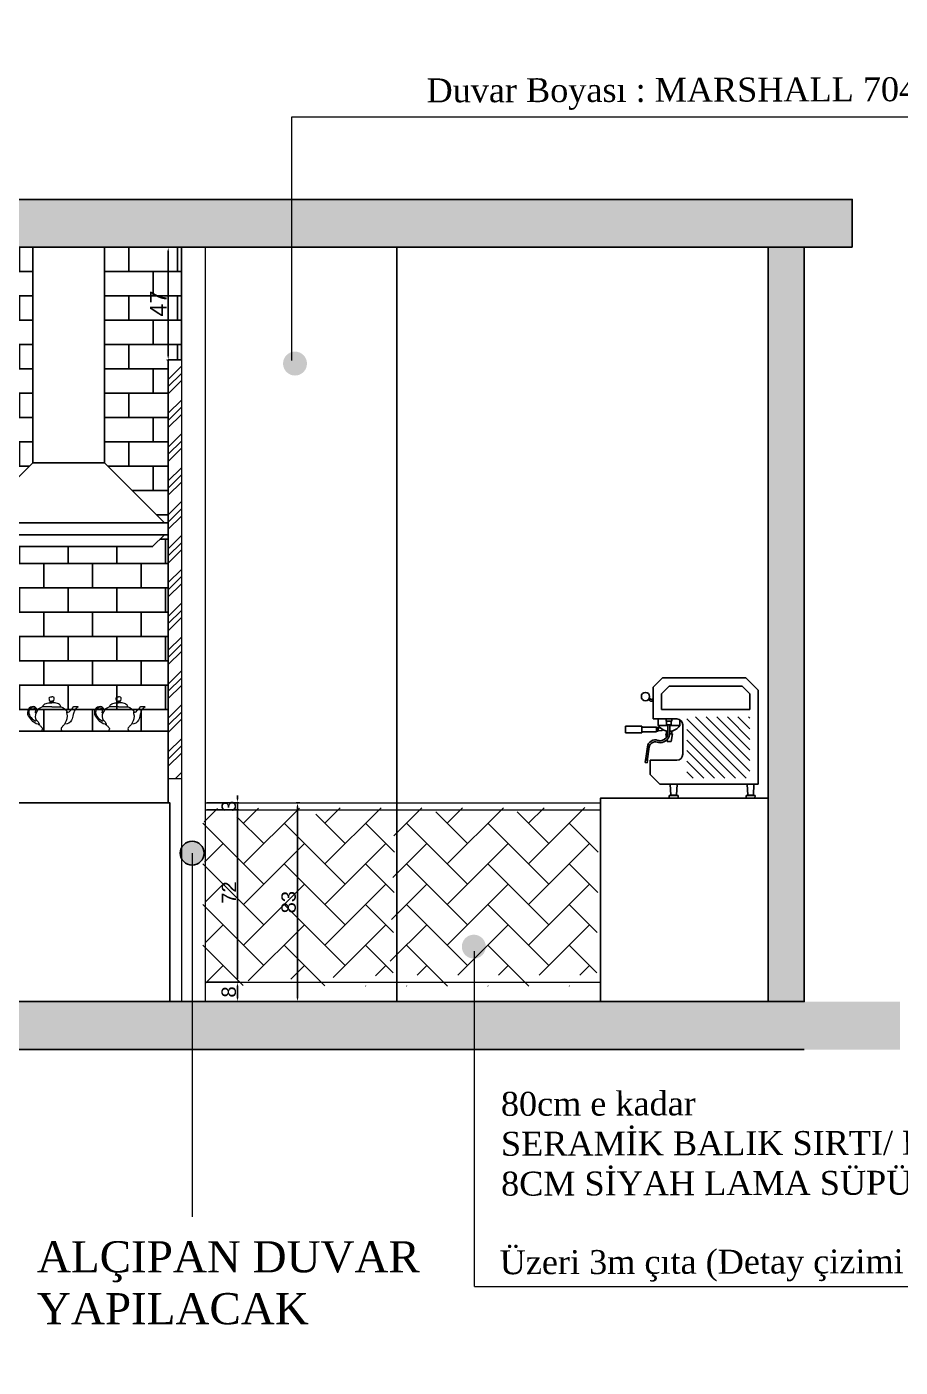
# Model space of a CAD drawing. Header units: millimetres. Extents: x 1287 to 21021, y -1522 to 4173.
# Drawn here: x 9459 to 9823, y 1368 to 1927 of the extents above; entities that cross this region are included whole.
import ezdxf

# ---------------------------------------------------------------- set-up
doc = ezdxf.new("R2010")
doc.units = ezdxf.units.MM
doc.linetypes.add('0', pattern=[0])
for name, color, linetype, lineweight in [('AHŞAP', 44, 'Continuous', 25), ('ALÇIPAN', 40, 'Continuous', 20), ('BİLGİ', 2, 'Continuous', 20), ('LAMBRİ', 105, 'Continuous', 25), ('MERMER', 7, 'Continuous', 18), ('seramik', 7, 'Continuous', 9), ('ÇERÇEVE', 2, 'Continuous', 9), ('ÖLÇÜ', 40, 'Continuous', 5)]:
    doc.layers.add(name, color=color, linetype=linetype, lineweight=lineweight)
doc.layers.add('VİTRİFİYE', color=7, linetype='Continuous', lineweight=25, true_color=0x7893a5)
doc.layers.add('Yazı', color=7, linetype='Continuous')
doc.styles.add('OLCU', font='arial.ttf')
doc.styles.get("Standard").update_dxf_attribs({"font": 'arial.ttf'})
doc.dimstyles.new('ISO-25', dxfattribs={"dimtxt": 2.5, "dimasz": 2.5, "dimexe": 1.25, "dimexo": 0.625, "dimtad": 1, "dimtxsty": 'Standard', "dimcen": 2.5, "dimadec": 0, "dimazin": 0, "dimtfac": 1, "dimtmove": 0, "dimatfit": 3, "dimfxl": 1, "dimarcsym": 0})

# ---------------------------------------------------------------- blocks, each defined once
blk = doc.blocks.new('davlumbaz')
at = {"layer": 'VİTRİFİYE', "color": 0, "linetype": '0'}
for p, q in [((12962.84710147185, 4334.561648862587), (12932.84707673057, 4334.561648862587)), ((12932.84707673057, 4334.561648862587), (12932.84707673057, 4244.561080692661)), ((12962.84710147185, 4244.561080692661), (12962.84710147185, 4334.561648862587)), ((12932.84707673057, 4244.561080692661), (12907.8469531755, 4219.562192382557)), ((12932.84707673057, 4244.561080692661), (12962.84710147185, 4244.561080692661)), ((12987.84697797801, 4219.562192382557), (12962.84710147185, 4244.561080692661)), ((12902.84705198905, 4219.562192382557), (12989.40540699948, 4219.562192382557)), ((12989.40540699948, 4219.562192382557), (12989.40540699948, 4214.56192062263)), ((12989.40540699948, 4214.56192062263), (12902.84705198905, 4214.56192062263)), ((12912.84697788651, 4209.561648862586), (12907.8469531755, 4214.56192062263)), ((12982.84720031614, 4209.561648862586), (12912.84697788651, 4209.561648862586)), ((12987.84697797801, 4214.56192062263), (12982.84720031614, 4209.561648862586))]:
    blk.add_line(p, q, dxfattribs=at)
at = {"layer": 'VİTRİFİYE'}
blk.add_lwpolyline([(12902.84705198905, 4219.562192382557), (12902.84705198905, 4214.56192062263)], dxfattribs=at)
blk = doc.blocks.new('Coffee Machine 4 Side Elevation')
h = blk.add_hatch()
h.set_pattern_fill('ANSI31', color=256, scale=250)
h.set_pattern_definition([(45, (-15773.55004877597, 637.093644421082), (-22.09708691207961, 22.09708691207961), [])])
h.paths.add_polyline_path([(283.9499512240291, 338.593644421082), (21.43746137223206, 338.593644421082), (21.43746137223206, 83.59364442108199), (283.9499512240291, 83.59364442108199)])
for p, q in [((-14.10934957675636, 450.3040125053376), (38.01698259706609, 502.4303446789272)), ((-14.10934957675636, 450.3040125053376), (-14.10934957675636, 58.59364442108199)), ((21.43746137223206, 435.5800413112156), (53.13157808734104, 467.2741580263246)), ((38.01698259706609, 502.4303446789272), (385.5548270032741, 502.4303446789272)), ((53.13157808734104, 467.2741580263246), (358.4926802138798, 467.2741580263246)), ((390.1867969289888, 435.5800413112156), (358.4926802138798, 467.2741580263246)), ((385.5548270032741, 502.4303446789272), (424.9523592854384, 463.0328123967629)), ((424.9523592854384, 463.0328123967629), (424.9523592854384, 330.5556543772109)), ((21.43746137223206, 435.5800413112156), (21.43746137223206, 369.6180839911103)), ((390.1867969289888, 435.5800413112156), (390.1867969289888, 369.6180839911103)), ((434.2059443080798, 413.2978516994044), (440.9167456389405, 417.7987344649155)), ((438.5575977503322, 406.809550795937), (445.2683990814257, 411.3104335616808)), ((21.43746137223206, 369.6180839911103), (390.1867969289888, 369.6180839911103)), ((301.1244574089069, 305.5556994241197), (301.1244574089069, 182.7027957907412)), ((313.7744346149266, 327.2922078215051), (313.7744346149266, 303.3744533546269)), ((314.5244332635775, 302.6244547059759), (313.7744346149266, 303.3744533546269)), ((314.5244332635775, 302.6244547059759), (355.1722652264871, 302.6244547059759)), ((315.7744310114067, 302.6244547059759), (316.1181803918444, 302.6244547059759)), ((326.1244123619981, 330.5556543772109), (424.9523592854384, 330.5556543772109)), ((346.4231111148838, 280.2512997477315), (346.4231111148838, 267.8066712932196)), ((347.3097793937195, 330.5556543772109), (347.3097793937195, 321.0244215512648)), ((370.9347368243616, 321.0244215512648), (347.3097793937195, 321.0244215512648)), ((349.2785258463118, 321.0244215512648), (349.2785258463118, 305.274449930992)), ((368.9659903720021, 305.274449930992), (349.2785258463118, 305.274449930992)), ((355.1722652264871, 305.274449930992), (355.1722652264871, 270.4120844576973)), ((363.072250991594, 305.274449930992), (363.072250991594, 270.6514111056458)), ((363.072250991594, 302.6244547059759), (395.186787919607, 302.6244547059759)), ((368.9659903720021, 321.0244215512648), (368.9659903720021, 305.274449930992)), ((369.3454949073493, 280.3056215383112), (369.3454949073493, 267.8066712932196)), ((370.9347368243616, 330.5556543772109), (370.9347368243616, 321.0244215512648)), ((389.3170731102582, 282.6221900801174), (383.9571755109355, 285.473114144057)), ((403.5270030153915, 280.8028785879724), (389.3170731102582, 282.6221900801174)), ((399.6427394270431, 298.2201942924876), (394.7788140450139, 293.2074873058591)), ((403.5492160101421, 293.2074873058591), (394.8391178115271, 293.2074873058591)), ((395.186787919607, 302.6244547059759), (403.3492732117884, 302.6244547059759)), ((402.0992754639592, 302.6244547059759), (401.7555260835215, 302.6244547059759)), ((403.3492732117884, 302.6244547059759), (404.0992718602065, 303.3744533546269)), ((403.5510634847451, 294.2391897498164), (403.5251797381788, 279.7846889731009)), ((403.5510634847451, 294.2391897498164), (411.220682149753, 294.2391897498164)), ((404.0992718602065, 330.5556543772109), (404.0992718602065, 303.3744533546269)), ((471.8700659340248, 296.4587360459846), (411.220682149753, 296.4587360459846)), ((411.220682149753, 296.4587360459846), (411.220682149753, 276.2039037179202)), ((472.1974036279134, 300.7868249351159), (472.1457065637223, 271.9171536755748)), ((539.6766211502254, 300.7260593499523), (472.1974036279134, 300.7868249351159)), ((539.6766211502254, 300.7260593499523), (539.624856275972, 271.8185204498004)), ((343.9080698085018, 267.8066712932196), (350.2509938729927, 236.6454716410954)), ((355.4041319449898, 267.8066712932196), (343.9080698085018, 267.8066712932196)), ((350.2509938729927, 236.6454716410954), (365.9026134377345, 236.6454716410954)), ((372.2917517158203, 267.8066712932196), (363.3747590689454, 267.8066712932196)), ((367.0214395602234, 243.5403780334163), (365.9026134377345, 236.6454716410954)), ((372.2917517158203, 267.8066712932196), (369.1455775871873, 253.320625344757)), ((411.220682149753, 279.7709085985553), (403.5251797381788, 279.7846889731009)), ((472.1533828682732, 276.2039037179202), (411.220682149753, 276.2039037179202)), ((472.1457065637223, 271.9171536755748), (539.624856275972, 271.8185204498004)), ((447.958571996307, 164.0564944737125), (441.0314558185637, 213.4024105900899)), ((455.7818503433373, 165.1547162164934), (448.854734165594, 214.5006323331036)), ((326.1244123619981, 157.70284083765), (437.4523367621005, 157.70284083765)), ((437.4523367621005, 157.70284083765), (437.4523367621005, 98.59602995892055)), ((447.7775915977545, 164.0310886781663), (455.9795166703407, 165.182464360958)), ((447.7775915977545, 164.0310886781663), (448.6464379131794, 157.8417861885391)), ((448.4515737409238, 157.8144314070232), (457.1600819760934, 159.0369205819443)), ((448.4515737409238, 157.8144314070232), (450.0156441174913, 146.672639698023)), ((450.0156441174913, 146.672639698023), (458.7241523526609, 147.895128872944)), ((455.9795166703407, 165.182464360958), (456.8483629859984, 158.9931618713308)), ((457.1600819760934, 159.0369205819443), (458.7241523526609, 147.895128872944)), ((-14.10934957675636, 58.59364442108199), (397.4499512240291, 58.59364442108199)), ((6.593738118885085, 12.49997747642919), (4.124434532597661, 58.59364442108199)), ((30.03119588736445, 12.49997747642919), (32.50049947365187, 58.59364442108199)), ((327.3633057838306, 12.49997747642919), (324.8940021975432, 58.59364442108199)), ((350.8007635523099, 12.49997747642919), (353.2700671385974, 58.59364442108199)), ((397.4499512240291, 58.59364442108199), (437.4523367621005, 98.59602995892055)), ((-0.4374992116354406, 10.62498085480183), (37.06243321788497, 10.62498085480183)), ((-0.4374992116354406, 10.62498085480183), (0, 0)), ((0, 0), (36.6249340060167, 0)), ((6.593738118885085, 12.49997747642919), (30.03119588736445, 12.49997747642919)), ((11.28122967248783, 12.49997747642919), (11.28122967248783, 10.62498085480183)), ((11.28122967248783, 0), (25.34370433352888, 0)), ((25.34370433352888, 12.49997747642919), (25.34370433352888, 10.62498085480183)), ((37.06243321788497, 10.62498085480183), (36.6249340060167, 0)), ((320.3320684535429, 10.62498085480183), (320.7695676651783, 0)), ((320.3320684535429, 10.62498085480183), (357.8320008828305, 10.62498085480183)), ((320.7695676651783, 0), (357.394501671195, 0)), ((327.3633057838306, 12.49997747642919), (350.8007635523099, 12.49997747642919)), ((332.0507973376662, 12.49997747642919), (332.0507973376662, 10.62498085480183)), ((339.0820346681867, 10.62498085480183), (339.0820346681867, 12.49997747642919)), ((346.1132719987072, 12.49997747642919), (346.1132719987072, 10.62498085480183)), ((357.8320008828305, 10.62498085480183), (357.394501671195, 0))]:
    blk.add_line(p, q)
blk.add_circle((456.9932933172677, 423.877690494759), 17.1874690301875)
for centre, radius, start, end in [((375.3301282669418, 373.1385185378604), 65.34030402417017, 39.30625921472677, 40.58488882999603), ((430.7246215539053, 418.4884924218059), 14.0624746610625, 245.7654660082679, 303.849452915318), ((430.7246215539053, 418.4884924218059), 6.24998873825, 219.3062592147268, 303.849452915318), ((326.1244123619981, 305.5556994241197), 24.999954953, 90, 180), ((358.4417565031908, 332.8946579401381), 53.85015713222241, 214.2024764362339, 266.5191683283821), ((358.4417565031908, 332.8946579401381), 53.85015713222241, 274.9328701421727, 312.5241373239026), ((358.4417565031908, 332.8946579401381), 53.85015713222241, 319.9162655308806, 325.797523563766), ((397.0387419152539, 272.8249350122642), 41.93594780285079, 176.3386213480177, 176.7015758394974), ((397.0387419152539, 272.8249350122642), 41.93594780285079, 183.2984241605026, 256.43699809838), ((397.0387419152539, 272.8249350122642), 34.0359620377028, 183.6613786519823, 256.1752666764845), ((394.9433780466206, 270.7317004520446), 39.44000867871562, 258.6835502982019, 289.8241547557195), ((394.9433780466206, 270.7317004520446), 31.54002291356762, 258.9639119746141, 289.8241547557195), ((416.2742458600551, 209.9270253279246), 32.899940718148, 7.990890810998733, 109.8037847752568), ((416.2742458600551, 209.9270253279246), 24.999954953, 7.990890810998733, 109.9373978461145), ((326.1244123619981, 182.7027957907412), 24.999954953, 180, 270)]:
    blk.add_arc(centre, radius, start, end)
blk = doc.blocks.new('1')
at = {"color": 0, "lineweight": 9}
for points in [[(13572.90611561563, 4141.311898331235, 0.6455732340958965), (13569.0658684984, 4141.69419745445, 0.2597087833427016), (13569.04467384785, 4138.88745587061, 0.1828268400105643), (13572.98895949132, 4135.507520030735, -0.09710036076504991), (13573.27282618294, 4135.337195198559, 0.2570277193068863), (13573.57531247734, 4135.240212763723, 0.3489192149129955)], [(13572.16991337239, 4140.012245517679, -0.3925049696611419), (13571.97892721632, 4140.412817827405, 0.017125577024319), (13572.12341283332, 4140.937111114571, 0.244606304577109), (13571.91315599423, 4141.777588652663, 0.4380719667213525), (13569.82013230466, 4141.819645746567, 0.2690347154925485), (13569.30902461898, 4139.726389324727, 0.07862413370290887), (13569.736737151, 4138.825053764165, 0.1129845865231485), (13571.89822787348, 4136.828349510442, 0.5144948920073665), (13572.31966622345, 4137.021414634724, -0.5426350485517195), (13572.44326012366, 4137.071582191687, -0.1687735492257009), (13573.64324863399, 4135.39805322103, -0.3161822797298408), (13573.57531247734, 4135.240212763723, 8.105164918824958)], [(13575.03772376356, 4142.631085335265, 0.1589955616240952), (13572.90611561563, 4141.311898331235, 0.1589955616240952)], [(13578.82669680135, 4142.631085335265), (13575.03772376356, 4142.631085335265, -0.2687951276128583), (13575.98897314552, 4143.923116795753, -0.1025033821131426), (13577.91722975294, 4144.327437530588, 0.392227036761623), (13578.04024184241, 4144.44202818249, -0.2574300974522168), (13578.13383514449, 4144.585767684844, 0.4602368035824437), (13578.15897235, 4144.69901792683, -0.3841755637534702), (13578.17427900735, 4144.869904728794, 0.4639475215529274), (13578.16640360132, 4145.041477197883, -0.1641690725650066), (13577.94541546663, 4145.372088183683, -0.07282604305509607), (13577.81881351955, 4146.436476026206, -0.3306056117570563), (13578.03874356216, 4146.716602503975, -0.06159415808699853), (13578.82669680135, 4146.814038794461, -0.06159415808699853)], [(13578.82669680135, 4142.631085335265), (13582.61566983914, 4142.631085335265, 0.2687951276128583), (13581.66442045718, 4143.923116795753, 0.1025033821131426), (13579.73616384975, 4144.327437530588, -0.392227036761623), (13579.61315176028, 4144.44202818249, 0.2574300974522168), (13579.51955845821, 4144.585767684844, -0.4602368035824437), (13579.49442125269, 4144.69901792683, 0.3841755637534702), (13579.47911459535, 4144.869904728794, -0.4639475215529274), (13579.48699000138, 4145.041477197883, 0.1641690725650066), (13579.70797813606, 4145.372088183683, 0.07282604305509607), (13579.83458008314, 4146.436476026206, 0.3306056117570563), (13579.61465004053, 4146.716602503975, 0.06159415808699853), (13578.82669680135, 4146.814038794461, 0.06159415808699853)], [(13582.61566983914, 4142.631085335265, -0.2266130536816721), (13585.31500050193, 4140.427961860216, -0.2266130536816721)], [(13585.31500050193, 4140.427961860217, 0.2619687084654229), (13586.11255204845, 4140.641349720198, 0.03049096390883563), (13587.93619424488, 4142.654764844069, -0.2057729964187613), (13588.25778041522, 4142.826253071007), (13589.59530722483, 4142.826253071007, -0.694478111489158), (13589.69080345218, 4142.570042833148, -0.02849894693240908), (13589.14393389484, 4142.148613477253, 0.144337246723909), (13588.40055996128, 4141.237791610723, 0.04901585573219631), (13587.8312353388, 4139.396457607913, -0.05986870611564026), (13587.08415945002, 4137.153425040499, -0.2988835249594615), (13584.35033684406, 4135.481708859505, -0.5526749378338447), (13584.27245884424, 4135.614939436274, -0.04305321109070539), (13584.55202208127, 4136.054115094318, 0.2421520833357313), (13585.21104666445, 4139.722217738739, -0.0788855625671567), (13585.13013132865, 4140.296629773713, -0.5052147071777442), (13585.31500050193, 4140.427961860217, -0.2846975226749089)], [(13600.8369513662, 4141.311898331235, 0.6455732340958965), (13596.99670424897, 4141.69419745445, 0.2597087833427016), (13596.97550959842, 4138.88745587061, 0.1828268400105643), (13600.91979524188, 4135.507520030735, -0.09710036076504991), (13601.2036619335, 4135.337195198559, 0.2570277193068863), (13601.5061482279, 4135.240212763723, 0.3489192149129955)], [(13600.10074912296, 4140.012245517679, -0.3925049696611419), (13599.90976296688, 4140.412817827405, 0.017125577024319), (13600.05424858389, 4140.937111114571, 0.244606304577109), (13599.84399174479, 4141.777588652663, 0.4380719667213525), (13597.75096805522, 4141.819645746567, 0.2690347154925485), (13597.23986036955, 4139.726389324727, 0.07862413370290887), (13597.66757290157, 4138.825053764165, 0.1129845865231485), (13599.82906362405, 4136.828349510442, 0.5144948920073665), (13600.25050197401, 4137.021414634724, -0.5426350485517195), (13600.37409587422, 4137.071582191687, -0.1687735492257009), (13601.57408438456, 4135.39805322103, -0.3161822797298408), (13601.5061482279, 4135.240212763723, 8.105164918824958)], [(13602.96855951413, 4142.631085335265, 0.1589955616240952), (13600.8369513662, 4141.311898331235, 0.1589955616240952)], [(13606.75753255191, 4142.631085335265), (13602.96855951413, 4142.631085335265, -0.2687951276128583), (13603.91980889609, 4143.923116795753, -0.1025033821131426), (13605.84806550351, 4144.327437530588, 0.392227036761623), (13605.97107759298, 4144.44202818249, -0.2574300974522168), (13606.06467089505, 4144.585767684844, 0.4602368035824437), (13606.08980810057, 4144.69901792683, -0.3841755637534702), (13606.10511475791, 4144.869904728794, 0.4639475215529274), (13606.09723935188, 4145.041477197883, -0.1641690725650066), (13605.8762512172, 4145.372088183683, -0.07282604305509607), (13605.74964927012, 4146.436476026206, -0.3306056117570563), (13605.96957931273, 4146.716602503975, -0.06159415808699853), (13606.75753255191, 4146.814038794461, -0.06159415808699853)], [(13606.75753255191, 4142.631085335265), (13610.5465055897, 4142.631085335265, 0.2687951276128583), (13609.59525620774, 4143.923116795753, 0.1025033821131426), (13607.66699960032, 4144.327437530588, -0.392227036761623), (13607.54398751085, 4144.44202818249, 0.2574300974522168), (13607.45039420878, 4144.585767684844, -0.4602368035824437), (13607.42525700326, 4144.69901792683, 0.3841755637534702), (13607.40995034591, 4144.869904728794, -0.4639475215529274), (13607.41782575195, 4145.041477197883, 0.1641690725650066), (13607.63881388663, 4145.372088183683, 0.07282604305509607), (13607.76541583371, 4146.436476026206, 0.3306056117570563), (13607.5454857911, 4146.716602503975, 0.06159415808699853), (13606.75753255191, 4146.814038794461, 0.06159415808699853)], [(13610.5465055897, 4142.631085335265, -0.2266130536816721), (13613.24583625249, 4140.427961860216, -0.2266130536816721)], [(13613.24583625249, 4140.427961860217, 0.2619687084654229), (13614.04338779902, 4140.641349720198, 0.03049096390883563), (13615.86702999545, 4142.654764844069, -0.2057729964187613), (13616.18861616579, 4142.826253071007), (13617.52614297539, 4142.826253071007, -0.694478111489158), (13617.62163920275, 4142.570042833148, -0.02849894693240908), (13617.0747696454, 4142.148613477253, 0.144337246723909), (13616.33139571185, 4141.237791610723, 0.04901585573219631), (13615.76207108936, 4139.396457607913, -0.05986870611564026), (13615.01499520059, 4137.153425040499, -0.2988835249594615), (13612.28117259462, 4135.481708859505, -0.5526749378338447), (13612.2032945948, 4135.614939436274, -0.04305321109070539), (13612.48285783184, 4136.054115094318, 0.2421520833357313), (13613.14188241501, 4139.722217738739, -0.0788855625671567), (13613.06096707922, 4140.296629773713, -0.5052147071777442), (13613.24583625249, 4140.427961860217, -0.2846975226749089)], [(13572.16991337239, 4140.012245517679, 0.1920859209284878), (13572.31966622345, 4137.021414634724)], [(13572.16991337239, 4140.012245517679, 0.2859545445551647), (13572.40532465199, 4140.14327600263, 0.004657671498934561), (13572.8948494466, 4141.046762403922, 0.1653297232173238), (13572.90611561563, 4141.311898331235, -17.31859406155163)], [(13600.10074912296, 4140.012245517679, 0.1920859209284878), (13600.25050197401, 4137.021414634724)], [(13600.10074912296, 4140.012245517679, 0.2859545445551647), (13600.33616040255, 4140.14327600263, 0.004657671498934561), (13600.82568519717, 4141.046762403922, 0.1653297232173238), (13600.8369513662, 4141.311898331235, -17.31859406155163)], [(13573.57531247734, 4135.240212763723, 0.01963645223965569), (13574.06161058489, 4134.754446389749, -0.05944092165209226), (13574.84168965049, 4133.840374269106, -0.3044425547394037), (13574.83928912119, 4133.11869202595, 0.08250121249083987), (13574.6795418247, 4132.77014279386, 0.3550709176364565), (13574.77196220299, 4132.561648802983), (13578.82669680135, 4132.561648802983)], [(13584.07808112536, 4135.240212763723, -0.01963645223965569), (13583.59178301781, 4134.754446389749, 0.05944092165209226), (13582.8117039522, 4133.840374269106, 0.3044425547394037), (13582.81410448151, 4133.11869202595, -0.08250121249083987), (13582.973851778, 4132.77014279386, -0.3550709176364565), (13582.8814313997, 4132.561648802983), (13578.82669680135, 4132.561648802983)], [(13584.35033684406, 4135.481708859505, -0.02066579483644506), (13584.07808112536, 4135.240212763723)], [(13601.5061482279, 4135.240212763723, 0.01963645223965569), (13601.99244633545, 4134.754446389749, -0.05944092165209226), (13602.77252540106, 4133.840374269106, -0.3044425547394037), (13602.77012487175, 4133.11869202595, 0.08250121249083987), (13602.61037757526, 4132.77014279386, 0.3550709176364565), (13602.70279795356, 4132.561648802983), (13606.75753255191, 4132.561648802983)], [(13612.00891687593, 4135.240212763723, -0.01963645223965569), (13611.52261876837, 4134.754446389749, 0.05944092165209226), (13610.74253970277, 4133.840374269106, 0.3044425547394037), (13610.74494023208, 4133.11869202595, -0.08250121249083987), (13610.90468752857, 4132.77014279386, -0.3550709176364565), (13610.81226715027, 4132.561648802983), (13606.75753255191, 4132.561648802983)], [(13612.28117259462, 4135.481708859505, -0.02066579483644506), (13612.00891687593, 4135.240212763723)]]:
    blk.add_lwpolyline(points, format="xyb", dxfattribs=at)
for points in [[(13577.95131949319, 4144.332314956491), (13578.82669680135, 4144.332314956491)], [(13578.13383514449, 4144.585767684844), (13578.82669680135, 4144.585767684844)], [(13578.16640360132, 4145.041477197883), (13578.82669680135, 4145.041477197883)], [(13578.17427900735, 4144.869904728794), (13578.82669680135, 4144.869904728794)], [(13579.48699000138, 4145.041477197883), (13578.82669680135, 4145.041477197883)], [(13579.47911459535, 4144.869904728794), (13578.82669680135, 4144.869904728794)], [(13579.51955845821, 4144.585767684844), (13578.82669680135, 4144.585767684844)], [(13579.7020741095, 4144.332314956491), (13578.82669680135, 4144.332314956491)], [(13605.88215524376, 4144.332314956491), (13606.75753255191, 4144.332314956491)], [(13606.06467089505, 4144.585767684844), (13606.75753255191, 4144.585767684844)], [(13606.09723935188, 4145.041477197883), (13606.75753255191, 4145.041477197883)], [(13606.10511475791, 4144.869904728794), (13606.75753255191, 4144.869904728794)], [(13607.41782575195, 4145.041477197883), (13606.75753255191, 4145.041477197883)], [(13607.40995034591, 4144.869904728794), (13606.75753255191, 4144.869904728794)], [(13607.45039420878, 4144.585767684844), (13606.75753255191, 4144.585767684844)], [(13607.63290986007, 4144.332314956491), (13606.75753255191, 4144.332314956491)]]:
    blk.add_lwpolyline(points, dxfattribs=at)
blk = doc.blocks.new('*D161')
at = {"layer": 'Defpoints', "color": 0, "transparency": 16777216}
for p in [(9517.728228008975, 1835.337918322333), (9517.728228008975, 1835.337918322333), (9517.728228008975, 1788.337918322333)]:
    blk.add_point(p, dxfattribs=at)
at = {"layer": 'ÖLÇÜ', "color": 0, "lineweight": -2, "transparency": 16777216}
for p, q in [((9517.128228008974, 1835.337918322333), (9517.228228008975, 1835.337918322333)), ((9517.728228008975, 1789.837918322333), (9517.728228008975, 1833.837918322333)), ((9517.128228008974, 1788.337918322333), (9517.228228008975, 1788.337918322333))]:
    blk.add_line(p, q, dxfattribs=at)
at = {"layer": 'ÖLÇÜ', "color": 0, "transparency": 16777216}
for points in [[(9517.478228008975, 1833.837918322333), (9517.978228008975, 1833.837918322333), (9517.728228008975, 1835.337918322333)], [(9517.478228008975, 1789.837918322333), (9517.978228008975, 1789.837918322333), (9517.728228008975, 1788.337918322333)]]:
    blk.add_solid(points, dxfattribs=at)
at = {"layer": 'ÖLÇÜ', "color": 0, "lineweight": 0, "transparency": 16777216, "insert": (9513.603228008975, 1811.837918322335), "char_height": 7, "attachment_point": 5, "rotation": 90}
blk.add_mtext('47', dxfattribs=at)
blk = doc.blocks.new('*D252')
at = {"layer": 'Defpoints', "color": 0, "transparency": 16777216}
for p in [(9533.279958656658, 1603.395153086432), (9533.279958656658, 1528.395153086432), (9546.682108352083, 1528.395153086432)]:
    blk.add_point(p, dxfattribs=at)
at = {"layer": 'ÖLÇÜ', "color": 0, "lineweight": -2, "transparency": 16777216}
for p, q in [((9533.879958656658, 1603.395153086432), (9547.182108352083, 1603.395153086432)), ((9546.682108352083, 1601.895153086432), (9546.682108352083, 1529.895153086432)), ((9533.879958656658, 1528.395153086432), (9547.182108352083, 1528.395153086432))]:
    blk.add_line(p, q, dxfattribs=at)
at = {"layer": 'ÖLÇÜ', "color": 0, "transparency": 16777216}
for points in [[(9546.432108352083, 1601.895153086432), (9546.932108352083, 1601.895153086432), (9546.682108352083, 1603.395153086432)], [(9546.432108352083, 1529.895153086432), (9546.932108352083, 1529.895153086432), (9546.682108352083, 1528.395153086432)]]:
    blk.add_solid(points, dxfattribs=at)
at = {"layer": 'ÖLÇÜ', "color": 0, "lineweight": 0, "transparency": 16777216, "insert": (9543.057108352083, 1565.895153086434), "char_height": 6, "attachment_point": 5, "rotation": 90}
blk.add_mtext('{\\fArial|b0|i0|c162|p34;72}', dxfattribs=at)
blk = doc.blocks.new('*D253')
at = {"layer": 'Defpoints', "color": 0, "transparency": 16777216}
for p in [(9533.279958656658, 1528.395153086432), (9533.279958656658, 1520.337918322333), (9546.682108352083, 1520.337918322333)]:
    blk.add_point(p, dxfattribs=at)
at = {"layer": 'ÖLÇÜ', "color": 0, "lineweight": -2, "transparency": 16777216}
for p, q in [((9533.879958656658, 1528.395153086432), (9547.182108352083, 1528.395153086432)), ((9546.682108352083, 1526.895153086432), (9546.682108352083, 1521.837918322333)), ((9533.879958656658, 1520.337918322333), (9547.182108352083, 1520.337918322333))]:
    blk.add_line(p, q, dxfattribs=at)
at = {"layer": 'ÖLÇÜ', "color": 0, "transparency": 16777216}
for points in [[(9546.432108352083, 1526.895153086432), (9546.932108352083, 1526.895153086432), (9546.682108352083, 1528.395153086432)], [(9546.432108352083, 1521.837918322333), (9546.932108352083, 1521.837918322333), (9546.682108352083, 1520.337918322333)]]:
    blk.add_solid(points, dxfattribs=at)
at = {"layer": 'ÖLÇÜ', "color": 0, "lineweight": 0, "transparency": 16777216, "insert": (9543.016180657676, 1524.366535704384), "char_height": 6, "attachment_point": 5, "rotation": 90}
blk.add_mtext('{\\fArial|b0|i0|c162|p34;8}', dxfattribs=at)
blk = doc.blocks.new('*D254')
at = {"layer": 'Defpoints', "color": 0, "transparency": 16777216}
for p in [(9533.28210786389, 1603.395151546734), (9533.28210786389, 1600.395153086432), (9546.682108352083, 1600.395153086432)]:
    blk.add_point(p, dxfattribs=at)
at = {"layer": 'ÖLÇÜ', "color": 0, "lineweight": -2, "transparency": 16777216}
for p, q in [((9533.88210786389, 1603.395151546734), (9547.182108352083, 1603.395151546734)), ((9546.682108352083, 1604.895151546734), (9546.682108352083, 1606.395151546734)), ((9546.682108352083, 1603.395151546734), (9546.682108352083, 1600.395153086432)), ((9533.88210786389, 1600.395153086432), (9547.182108352083, 1600.395153086432)), ((9546.682108352083, 1598.895153086432), (9546.682108352083, 1597.395153086432))]:
    blk.add_line(p, q, dxfattribs=at)
at = {"layer": 'ÖLÇÜ', "color": 0, "transparency": 16777216}
for points in [[(9546.432108352083, 1604.895151546734), (9546.932108352083, 1604.895151546734), (9546.682108352083, 1603.395151546734)], [(9546.432108352083, 1598.895153086432), (9546.932108352083, 1598.895153086432), (9546.682108352083, 1600.395153086432)]]:
    blk.add_solid(points, dxfattribs=at)
at = {"layer": 'ÖLÇÜ', "color": 0, "lineweight": 0, "transparency": 16777216, "insert": (9543.016180657676, 1601.895152316585), "char_height": 6, "attachment_point": 5, "rotation": 90}
blk.add_mtext('3', dxfattribs=at)
blk = doc.blocks.new('*D255')
at = {"layer": 'Defpoints', "color": 0, "transparency": 16777216}
for p in [(9573.228227375675, 1603.366534035736), (9571.66546239855, 1520.337918322333), (9573.228227375675, 1520.337918322333)]:
    blk.add_point(p, dxfattribs=at)
at = {"layer": 'ÖLÇÜ', "color": 0, "lineweight": -2, "transparency": 16777216}
for p, q in [((9572.628227375675, 1603.366534035736), (9571.16546239855, 1603.366534035736)), ((9571.66546239855, 1601.866534035736), (9571.66546239855, 1521.837918322333)), ((9572.628227375675, 1520.337918322333), (9571.16546239855, 1520.337918322333))]:
    blk.add_line(p, q, dxfattribs=at)
at = {"layer": 'ÖLÇÜ', "color": 0, "transparency": 16777216}
for points in [[(9571.41546239855, 1601.866534035736), (9571.91546239855, 1601.866534035736), (9571.66546239855, 1603.366534035736)], [(9571.41546239855, 1521.837918322333), (9571.91546239855, 1521.837918322333), (9571.66546239855, 1520.337918322333)]]:
    blk.add_solid(points, dxfattribs=at)
at = {"layer": 'ÖLÇÜ', "color": 0, "lineweight": 0, "transparency": 16777216, "insert": (9567.999534704144, 1561.852226179036), "char_height": 6, "attachment_point": 5, "rotation": 90}
blk.add_mtext('{\\fArial|b0|i0|c162|p34;83}', dxfattribs=at)

msp = doc.modelspace()

# ---------------------------------------------------------------- hatches: boundary and pattern name
h = msp.add_hatch(color=256)
h.dxf.hatch_style = 1
h.paths.add_polyline_path([(10598.77506125794, 584.5301125085289), (10598.77506125794, 4059.675286723527), (5942.637650619914, 4059.675286723527), (5942.637650619914, 584.5301125085289)])
h.paths.add_polyline_path([(5962.637650619914, 604.5301125085289), (5962.637650619914, 4039.675286723527), (10578.77506125794, 4039.675286723527), (10578.77506125794, 604.5301125085289)], flags=16)
h.paths.add_polyline_path([(6519.89250709527, 778.2702798628097), (6520.666568353723, 3865.935119369248), (6536.056568353726, 3865.935119369248), (6535.282507095269, 778.2702798628097)], flags=0)
h.paths.add_polyline_path([(6015.637649033714, 1487.424026553206), (6015.635230098405, 1502.884857163227), (6468.35751293929, 1502.884857163227), (6468.35751293929, 1487.494857163228)], flags=0)
h.paths.add_polyline_path([(6080.277721340261, 1558.408125258466), (6080.277721340257, 1881.291983526181), (6183.600555985939, 1881.291983526181), (6183.600555985942, 1558.408125258466)], flags=0)
h.paths.add_polyline_path([(6071.667485119795, 1891.799660691543), (6037.2265402379, 1891.799660691543), (6054.447012678831, 1921.935487463193)], flags=0)
h.paths.add_polyline_path([(6015.635230098405, 1969.703165007252), (6015.637649033714, 1985.163995617274), (6468.35751293929, 1985.093165007252), (6468.35751293929, 1969.703165007252)], flags=0)
h.paths.add_polyline_path([(6015.520725574383, 2302.177767552374), (6015.523144509692, 2317.638598162398), (6468.243008415264, 2317.567767552376), (6468.243008415264, 2302.177767552374)], flags=0)
h.paths.add_polyline_path([(6015.555957857638, 2537.897900370436), (6015.558376792947, 2553.358730980458), (6468.278240698519, 2553.287900370435), (6468.278240698519, 2537.897900370436)], flags=0)
h.paths.add_polyline_path([(6015.591190140889, 2763.088033188496), (6015.593609076198, 2778.548863798521), (6468.313472981774, 2778.478033188497), (6468.313472981774, 2763.088033188496)], flags=0)
h.paths.add_polyline_path([(6015.635230098405, 2988.278164628546), (6015.637649033714, 3003.73899523857), (6468.35751293929, 3003.668164628547), (6468.35751293929, 2988.278164628546)], flags=0)
h.paths.add_polyline_path([(6015.635230098405, 3269.753164628546), (6015.637649033714, 3285.213995238569), (6468.35751293929, 3285.143164628547), (6468.35751293929, 3269.753164628546)], flags=0)
h.paths.add_polyline_path([(6015.635230098405, 3569.858164628547), (6015.637649033714, 3585.318995238569), (6468.35751293929, 3585.248164628547), (6468.35751293929, 3569.858164628547)], flags=0)
h.paths.add_polyline_path([(6011.197630718226, 802.8585395012942), (6502.294663460381, 802.8585395012942), (6502.294663460381, 1366.204384941043), (6011.197630718226, 1366.204384941043)], flags=8)
h.paths.add_polyline_path([(6032.866089196434, 1386.230974358836), (6154.175468459734, 1386.230974358836), (6154.175468459734, 1444.648036555659), (6032.866089196434, 1444.648036555659)], flags=8)
h.paths.add_polyline_path([(6083.24901673775, 2022.590113966406), (6419.744344159305, 2022.590113966406), (6419.744344159305, 2188.638354561412), (6083.24901673775, 2188.638354561412)], flags=8)
h.paths.add_polyline_path([(6032.989399808515, 3510.142453663219), (6274.583226547942, 3510.142453663219), (6274.583226547942, 3568.559515860042), (6032.989399808515, 3568.559515860042)], flags=8)
h.paths.add_polyline_path([(6192.210792206406, 1890.768511358234), (6318.90426802193, 1890.768511358234), (6318.90426802193, 1916.599220019651), (6192.210792206406, 1916.599220019651)], flags=8)
h.paths.add_polyline_path([(6096.728438663099, 1889.902219746659), (6173.400542150163, 1889.902219746659), (6173.400542150163, 1915.732928408076), (6096.728438663099, 1915.732928408076)], flags=8)
h.paths.add_polyline_path([(6219.686280168065, 3657.172906161001), (6505.427593264928, 3657.172906161001), (6505.427593264928, 3704.63763600695), (6219.686280168065, 3704.63763600695)], flags=8)
h = msp.add_hatch(color=256)
h.dxf.hatch_style = 1
h.paths.add_polyline_path([(8988.045491522678, 1855.337918322333), (8988.045491522678, 1835.337918322333), (9803.18298134644, 1835.337918322333), (9803.18298134644, 1855.337918322333)])
h = msp.add_hatch()
h.set_pattern_fill('AR-B816', color=256, scale=0.05)
h.set_pattern_definition([(0, (9018.700246864993, 1835.337918322333), (0, 10.16), []), (90, (9018.700246864993, 1835.337918322333), (-10.16, 10.16), [10.16, -10.16])])
h.paths.add_polyline_path([(9106.377278112932, 1645.337911444998), (9106.377278112932, 1610.337918282613), (9161.377278110613, 1610.337918282627), (9161.377278110613, 1645.337911444998), (9311.377278110613, 1645.337911444998), (9311.377278110613, 1610.337918282666), (9371.377278110613, 1610.337918282681), (9371.377278110613, 1645.337911444998), (9451.377291608911, 1645.337911444998), (9451.377291608911, 1633.337918262729), (9517.728228008975, 1633.337918262729), (9517.728228008975, 1715.338190082376), (9516.169798987512, 1715.338190082376), (9511.170021325643, 1710.337918322332), (9441.16979889601, 1710.337918322332), (9436.169774184995, 1715.338190082376), (9431.169872998553, 1715.338190082376), (9431.169872998553, 1720.338461842303), (9436.169774184995, 1720.338461842303), (9461.169897740068, 1745.337350152407), (9461.169897740068, 1835.337918322333), (9298.21229719686, 1835.337918322333), (9298.21229719686, 1770.337918322334), (9328.212383700647, 1770.337918322334), (9328.212383700647, 1710.337918322334), (9118.212383700647, 1710.337918322334), (9118.212383700647, 1770.337918322332), (9148.212470204435, 1770.337918322332), (9148.212470204435, 1835.337918322333), (9018.700246864993, 1835.337918322333), (9018.700246864993, 1520.337918322333), (9026.377278108293, 1520.337918322333), (9026.377278108293, 1610.337911444998), (9026.377264614634, 1610.337911444998), (9026.377264614634, 1645.337911444998)])
h = msp.add_hatch()
h.set_pattern_fill('AR-B816', color=256, scale=0.05)
h.set_pattern_definition([(0, (9491.169922481351, 1835.337918322333), (0, 10.16), []), (90, (9491.169922481351, 1835.337918322333), (-10.16, 10.16), [10.16, -10.16])])
h.paths.add_polyline_path([(9491.169922481351, 1745.337350152407), (9516.169798987512, 1720.338461842303), (9517.728228008975, 1720.338461842303), (9517.728228008975, 1788.337918322333), (9523.228228008975, 1788.337918322333), (9523.228228008975, 1835.337918322333), (9491.169922481351, 1835.337918322333)])
h = msp.add_hatch(color=256)
h.dxf.hatch_style = 1
h.paths.add_polyline_path([(9768.176496094693, 1520.337918322333), (9783.18298134644, 1520.337918322333), (9783.18298134644, 1835.337918322333), (9768.176496094693, 1835.337918322333)])
h = msp.add_hatch(color=256)
h.dxf.hatch_style = 1
h.paths.add_polyline_path([(9570.645882822662, 1781.788232653933, 1), (9570.645882822662, 1791.788232653933, 1)])
h = msp.add_hatch(color=256)
h.dxf.hatch_style = 1
h.paths.add_polyline_path([(9532.722176893281, 1582.330522324273, 1), (9522.722176893281, 1582.330522324273, 1)])
h = msp.add_hatch(color=256)
h.dxf.hatch_style = 1
h.paths.add_polyline_path([(9640.267613312304, 1543.287293250101, 1), (9650.267613312304, 1543.287293250101, 1)])
h = msp.add_hatch(color=256)
h.dxf.hatch_style = 1
h.paths.add_polyline_path([(9823.18298134644, 1520.337918322333), (9768.176496094693, 1520.337918322333), (8968.045491522678, 1520.337918322333), (8968.045491522678, 1500.337918322333), (9823.18298134644, 1500.337918322333)])
at = {"layer": 'seramik', "lineweight": 0}
h = msp.add_hatch(dxfattribs=at)
h.set_pattern_fill('AR-HBONE', color=256, scale=3)
h.set_pattern_definition([(45, (-127342916.4237302, -141993258.9482174), (1.332267629550188e-15, 16.97056274847714), [36, -12]), (135, (-127342907.9384488, -141993250.462936), (1.332267629550188e-15, 16.97056274847714), [36, -12])])
h.paths.add_polyline_path([(9613.176496094693, 1600.395153086432), (9533.279958656658, 1600.395153086432), (9533.279958656658, 1528.395153086432), (9613.176496094693, 1528.395153086432)])
h = msp.add_hatch(dxfattribs=at)
h.set_pattern_fill('AR-HBONE', color=256, scale=3)
h.set_pattern_definition([(45, (-127342831.4237302, -141993258.9482174), (1.332267629550188e-15, 16.97056274847714), [36, -12]), (135, (-127342822.9384488, -141993250.462936), (1.332267629550188e-15, 16.97056274847714), [36, -12])])
h.paths.add_polyline_path([(9698.176496094693, 1600.395153086432), (9613.177204644908, 1600.395153086432), (9613.177204644908, 1528.395153086432), (9698.176496094693, 1528.395153086432)])
at = {"layer": 'ÇERÇEVE'}
h = msp.add_hatch(dxfattribs=at)
h.set_pattern_fill('GOST_GROUND', color=256, angle=-180)
h.set_pattern_definition([(225, (9517.728228008975, 1788.337918322333), (-14.14213562373095, 5.436636141964239e-15), [20]), (225, (9514.728228008975, 1788.337918322333), (-14.14213562373095, 5.436636141964239e-15), [20]), (225, (9511.728228008975, 1788.337918322333), (-14.14213562373095, 5.436636141964239e-15), [20])])
h.paths.add_polyline_path([(9523.228228008975, 1788.337918322333), (9517.728228008975, 1788.337918322333), (9517.728228008975, 1613.337918322333), (9523.228228008975, 1613.337918322333)])

# ---------------------------------------------------------------- linework, layer by layer
for p, q in [((9613.176496094693, 1835.337918322333), (9613.176496094693, 1520.337918322333)), ((9768.176496094693, 1835.337918322333), (9768.176496094693, 1520.337918322333)), ((9783.18298134644, 1520.337918322333), (9008.045491522678, 1520.337918322333)), ((9783.18298134644, 1500.337918322333), (9008.045491522678, 1500.337918322333))]:
    msp.add_line(p, q)
for points in [[(9803.18298134644, 1835.337918322333), (8988.045491522678, 1835.337918322333), (8988.045491522678, 1855.337918322333), (9803.18298134644, 1855.337918322333)], [(9491.169922481351, 1745.337350152407), (9516.169798987512, 1720.338461842303), (9517.728228008975, 1720.338461842303), (9517.728228008975, 1788.337918322333), (9523.228228008975, 1788.337918322333), (9523.228228008975, 1835.337918322333), (9491.169922481351, 1835.337918322333)], [(9783.18298134644, 1835.337918322333), (9768.176496094693, 1835.337918322333), (9768.176496094693, 1520.337918322333), (9783.18298134644, 1520.337918322333)], [(9518.410536676342, 1520.337918322333), (9451.377278095712, 1520.337918322333), (9451.377278095712, 1603.337918262729), (9518.410536676342, 1603.337918262729)]]:
    msp.add_lwpolyline(points, close=True)
for points in [[(9436.169774184995, 1720.338461842303), (9461.169897740068, 1745.337350152407), (9461.169897740068, 1835.337918322333), (9298.21229719686, 1835.337918322333)], [(9451.377278095706, 1633.337918262729), (9517.728228008975, 1633.337918262729), (9517.728228008975, 1715.338190082376), (9516.169798987512, 1715.338190082376), (9511.170021325643, 1710.337918322332), (9441.16979889601, 1710.337918322332)], [(9451.377278095712, 1603.337918262729), (9451.377278095712, 1633.337918262729), (9517.728228008975, 1633.337918262729), (9517.728228008975, 1603.337918262729), (9451.377278095712, 1603.337918262729)]]:
    msp.add_lwpolyline(points)
msp.add_circle((9527.722176893281, 1582.330522324273), 5)
at = {"layer": 'AHŞAP', "lineweight": 0}
for points in [[(9533.279958656658, 1603.395153086432), (9613.176496094693, 1603.337914985039)], [(9613.177204644908, 1603.395153086432), (9698.176496094693, 1603.337914985039)], [(9533.279958656658, 1600.395153086432), (9613.176496094693, 1600.395153086432)], [(9613.177204644908, 1600.395153086432), (9698.176496094693, 1600.395153086432)], [(9533.279958656658, 1528.395153086432), (9613.176496094693, 1528.395153086432)], [(9613.177204644908, 1528.395153086432), (9698.176496094693, 1528.395153086432)]]:
    msp.add_lwpolyline(points, dxfattribs=at)
at = {"layer": 'ALÇIPAN'}
msp.add_lwpolyline([(9533.279958656658, 1835.337918322333), (9523.228228008975, 1835.337918322333), (9523.228228008975, 1520.337918322333), (9533.279958656658, 1520.337918322333)], close=True, dxfattribs=at)
at = {"layer": 'BİLGİ', "color": 1, "ltscale": 2}
for points in [[(9569.261804200798, 1788.063238828974), (9569.261804200798, 1889.800469666319)], [(9569.261804200798, 1889.800469666319), (9831.388140969068, 1889.800469666319)], [(9527.722176893281, 1582.330522324273), (9527.722176893281, 1430.470715621004), (9527.722176893281, 1430.470715621004)], [(9645.598923167288, 1401.321480681418), (9645.598923167288, 1541.379277641314)], [(9645.598923167288, 1401.321480681418), (10044.60103962392, 1401.321480681418)]]:
    msp.add_lwpolyline(points, dxfattribs=at)
at = {"layer": 'LAMBRİ', "lineweight": 9}
for points in [[(9698.176496094693, 1520.337915044644), (9698.176496094693, 1603.337914985039)], [(9698.176496094693, 1520.337915044644), (9613.176496094693, 1520.337915044644)]]:
    msp.add_lwpolyline(points, dxfattribs=at)
at = {"layer": 'LAMBRİ'}
msp.add_lwpolyline([(9613.524408738367, 1520.337918322333), (9533.279958656658, 1520.337918322333)], dxfattribs=at)
at = {"layer": 'MERMER', "color": 21, "lineweight": -2}
msp.add_lwpolyline([(9698.176496094693, 1520.337915044644), (9698.176496094693, 1605.337915044644), (9768.176496094693, 1605.337915044644), (9768.176496094693, 1520.337915044644), (9698.176496094693, 1520.337915044644)], dxfattribs=at)
at = {"layer": 'ÇERÇEVE'}
msp.add_lwpolyline([(9523.228228008975, 1613.337918322333), (9517.728228008975, 1613.337918322333), (9517.728228008975, 1788.337918322333), (9523.228228008975, 1788.337918322333), (9523.228228008975, 1613.337918322333)], dxfattribs=at)

# ---------------------------------------------------------------- block references
for name, p in [('davlumbaz', (-3471.677178990501, -2499.223730540254)), ('1', (-4109.712498150589, -2499.223730540254))]:
    msp.add_blockref(name, p)
at = {"xscale": -0.1, "yscale": 0.1, "zscale": 0.1}
msp.add_blockref('Coffee Machine 4 Side Elevation', (9762.60729241486, 1605.337915044644), dxfattribs=at)

# ---------------------------------------------------------------- texts
at = {"layer": 'Yazı', "lineweight": 0, "insert": (9625.53734806934, 1905.863318919735), "char_height": 10, "attachment_point": 1, "rotation": 0.14234158241563172, "style": 'OLCU'}
msp.add_mtext_dynamic_manual_height_columns('{\\fTimes New Roman|b0|i0|c162|p18;\\C244;Duvar Boyası : MARSHALL 7040}', width=712.9400697980782, gutter_width=54.48452534123135, heights=[0], dxfattribs=at)
at = {"layer": 'Yazı', "color": 1, "lineweight": 0, "char_height": 10, "attachment_point": 1, "rotation": 0.14234158241563175, "style": 'OLCU'}
for s, insert in [('{\\fTimes New Roman|b0|i0|c162|p18;\\C244;80cm e kadar \\PSERAMİK BALIK SIRTI/ K785122 BEYAZ MAT 10X30cm\\P8CM SİYAH LAMA SÜPÜRGELİK}', (9656.556244185269, 1482.63346719219)), ('{\\fTimes New Roman|b0|i0|c162|p18;\\C244;Üzeri 3m çıta (Detay çizimi ekte paylaşılacaktır)}', (9656.065731277764, 1416.485592343055))]:
    msp.add_mtext_dynamic_manual_height_columns(s, width=712.9400697980782, gutter_width=54.48452534123135, heights=[0], dxfattribs=dict(at, insert=insert))
at = {"layer": 'Yazı', "color": 1, "lineweight": 0, "insert": (9462.946867065284, 1420.282418954435), "char_height": 13, "attachment_point": 1}
msp.add_mtext_dynamic_manual_height_columns('{\\fTimes New Roman|b0|i0|c162|p18;ALÇIPAN DUVAR\\PYAPILACAK}', width=1202.509582466169, gutter_width=54.48452534123135, heights=[0], dxfattribs=at)

# ---------------------------------------------------------------- dimensions: what is measured, and where the dimension line sits
at = {"layer": 'ÖLÇÜ', "lineweight": 0}
dim = msp.add_linear_dim(base=(9517.728228008975, 1835.337918322333), p1=(9517.728228008975, 1788.337918322333), p2=(9517.728228008975, 1835.337918322333), angle=90, dimstyle='ISO-25', override={"dimtxt": 7, "dimasz": 1.5, "dimexe": 0.5, "dimexo": 0.6}, dxfattribs=at)
dim.commit()
dim.dimension.update_dxf_attribs({"geometry": '*D161', "text_midpoint": (9513.603228008975, 1811.837918322335)})
for base, p1, p2, text, picture, middle in [((9546.682108352083, 1528.395153086432), (9533.279958656658, 1603.395153086432), (9533.279958656658, 1528.395153086432), '{\\fArial|b0|i0|c162|p34;72}', '*D252', (9543.057108352083, 1565.895153086434)), ((9571.66546239855, 1520.337918322333), (9573.228227375675, 1603.366534035736), (9573.228227375675, 1520.337918322333), '{\\fArial|b0|i0|c162|p34;83}', '*D255', (9567.999534704144, 1561.852226179036)), ((9546.682108352083, 1520.337918322333), (9533.279958656658, 1528.395153086432), (9533.279958656658, 1520.337918322333), '{\\fArial|b0|i0|c162|p34;8}', '*D253', (9543.016180657676, 1524.366535704384))]:
    dim = msp.add_linear_dim(base=base, p1=p1, p2=p2, angle=90, text=text, dimstyle='ISO-25', override={"dimtxt": 6, "dimasz": 1.5, "dimexe": 0.5, "dimexo": 0.6}, dxfattribs=at)
    dim.commit()
    dim.dimension.update_dxf_attribs({"geometry": picture, "text_midpoint": middle})
dim = msp.add_linear_dim(base=(9546.682108352083, 1600.395153086432), p1=(9533.28210786389, 1603.395151546734), p2=(9533.28210786389, 1600.395153086432), angle=90, dimstyle='ISO-25', override={"dimtxt": 6, "dimasz": 1.5, "dimexe": 0.5, "dimexo": 0.6}, dxfattribs=at)
dim.commit()
dim.dimension.update_dxf_attribs({"geometry": '*D254', "text_midpoint": (9546.682108352083, 1601.895152316585), "dimtype": 160})

doc.saveas('drawing.dxf')
